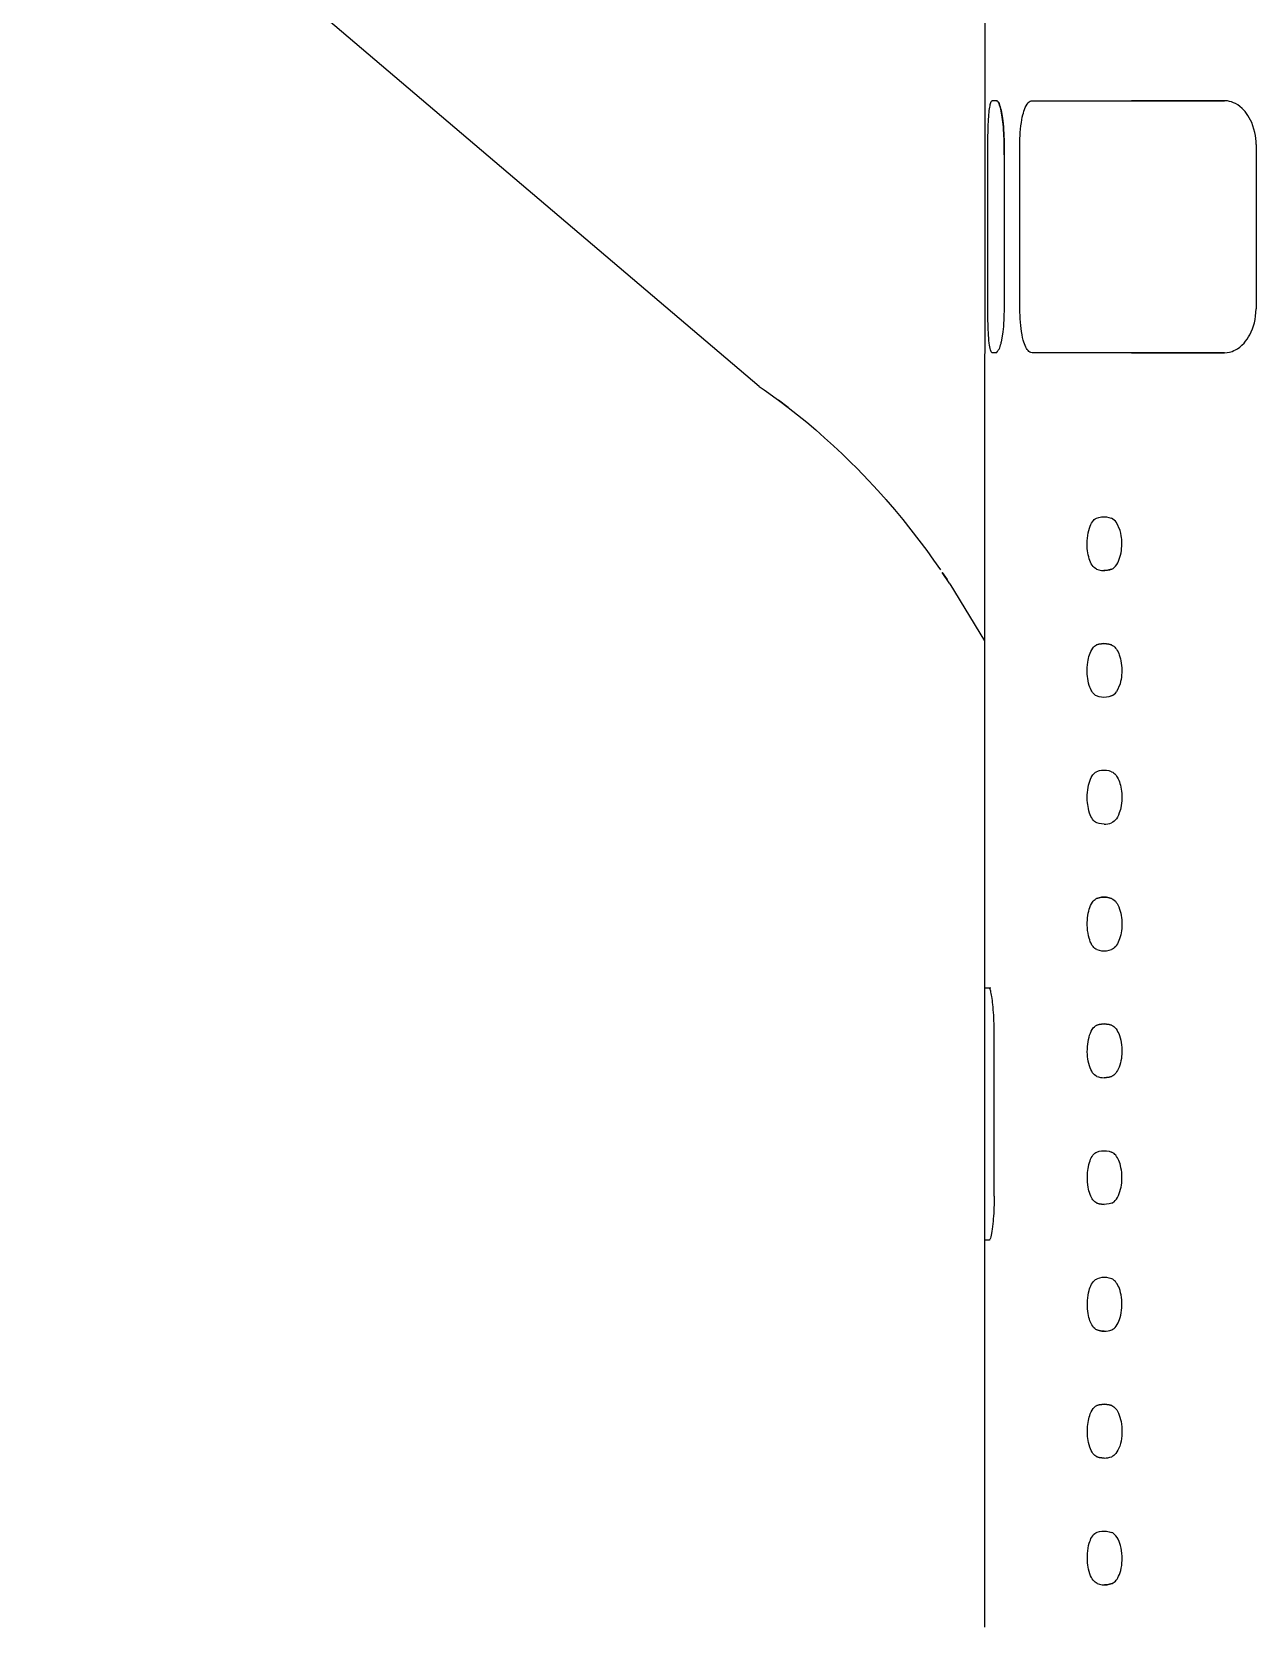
# Model space of a CAD drawing. Header units: metres. Extents: x -35769 to 135608, y -97159 to 12469.
# Drawn here: x 87387 to 93522, y -83234 to -75244 of the extents above; entities that cross this region are included whole.
import ezdxf

# ---------------------------------------------------------------- set-up
doc = ezdxf.new("R2010")
doc.units = ezdxf.units.M
doc.layers.get('0').update_dxf_attribs({"linetype": 'CONTINUOUS'})

msp = doc.modelspace()

# ---------------------------------------------------------------- linework, layer by layer
for p, q in [((92163.6, -65115.9), (92161.9, -75586.1)), ((91031.8, -77019.8), (87387.4, -73922.6)), ((92161.9, -75586.1), (92160.6, -78124.7)), ((92398.7, -75588.7), (92897.5, -75588.7)), ((93363.2, -75588.7), (92897.5, -75588.7)), ((92897.5, -75588.7), (93363.2, -75588.7)), ((92177.5, -76630.7), (92177.8, -75808.7)), ((92258.9, -75808.7), (92258.8, -76630.7)), ((92337.7, -76630.7), (92337.8, -75808.7)), ((93521.7, -75808.7), (93521.7, -76630.7)), ((92220.9, -76850.7), (92199.3, -76850.7)), ((92897.5, -76850.7), (92398.9, -76850.7)), ((92897.5, -76850.7), (93363.2, -76850.7)), ((93363.2, -76850.7), (92897.5, -76850.7)), ((91987.6, -78009.1), (91948.6, -77951.1)), ((91948.6, -77951.1), (91973, -77987.1)), ((91987.6, -78009.1), (92160.6, -78293.1)), ((92160.6, -78124.7), (92160.8, -80033.7)), ((92160.8, -80033.7), (92160.9, -81295.7)), ((92191.9, -80033.7), (92160.8, -80033.7)), ((92209, -81075.7), (92209.1, -80253.7)), ((92160.9, -81295.7), (92161.2, -83233.6))]:
    msp.add_line(p, q)
for points in [[(92177.8, -75808.7), (92177.8, -75793.3), (92177.9, -75777.9), (92178.2, -75762.7), (92178.5, -75747.8), (92178.8, -75733.9), (92179.3, -75720.4), (92179.8, -75707.3), (92180.4, -75694.7), (92181.1, -75681.5), (92182, -75669), (92182.9, -75657.2), (92183.8, -75647), (92184.9, -75637.5), (92186, -75628.8), (92187.1, -75620.8), (92188.4, -75613.7), (92189.8, -75607.4), (92191.2, -75602), (92192.9, -75596.8), (92194.7, -75592.9), (92196.6, -75590.2), (92198.1, -75589.1), (92199.7, -75588.7)], [(92258.9, -75859.6), (92258.9, -75820.7), (92258.9, -75805.7), (92258.8, -75792.4), (92258.5, -75779.1), (92258.1, -75766), (92257.4, -75750.7), (92256.5, -75735.6), (92255.5, -75721), (92254.3, -75707.9), (92253, -75695.2), (92251.5, -75683), (92249.9, -75671.4), (92248.2, -75660.3), (92246.4, -75649.9), (92244.4, -75640.2), (92241.9, -75629.1), (92239.3, -75619.3), (92236.6, -75610.7), (92234.3, -75604.8), (92232.1, -75599.8), (92229.8, -75595.7), (92227, -75591.9), (92224.2, -75589.6), (92221.4, -75588.7), (92216.3, -75588.7), (92212.1, -75588.7), (92207.8, -75588.7), (92203, -75588.7), (92199.7, -75588.7)], [(92221.3, -75588.7), (92223.6, -75589.2), (92226, -75590.9), (92228.4, -75593.6), (92230.8, -75597.3), (92233.6, -75603), (92236.4, -75610.2), (92239.1, -75618.7), (92241.4, -75627.1), (92243.6, -75636.4), (92245.7, -75646.6), (92247.5, -75655.9), (92249.1, -75665.8), (92250.6, -75676.2), (92252.4, -75690), (92254, -75704.7), (92255.4, -75719.9), (92256.5, -75735.7), (92257.5, -75751.9), (92258.2, -75768.4), (92258.6, -75781.8), (92258.8, -75795.2), (92258.9, -75808.7)], [(92337.8, -75808.7), (92337.9, -75793.3), (92338.4, -75777.9), (92339, -75762.7), (92340, -75747.8), (92341.5, -75730.5), (92343.4, -75713.8), (92345.6, -75697.8), (92347.8, -75684.5), (92350.3, -75671.8), (92353.1, -75659.9), (92355.6, -75650.3), (92358.2, -75641.4), (92361.1, -75633.1), (92365.2, -75622.7), (92369.6, -75613.7), (92374.2, -75606), (92379, -75599.6), (92384, -75594.7), (92389.2, -75591.2), (92393.9, -75589.4), (92398.7, -75588.7)], [(93521.7, -75808.7), (93521.3, -75793.3), (93520.1, -75777.9), (93518.1, -75762.7), (93515.3, -75747.7), (93511.1, -75730.5), (93505.8, -75713.9), (93499.6, -75697.9), (93493.9, -75685.5), (93487.6, -75673.8), (93480.8, -75662.6), (93473.5, -75652.1), (93466.4, -75643), (93458.9, -75634.6), (93451.1, -75626.8), (93440.8, -75617.8), (93430, -75610), (93418.8, -75603.3), (93409.1, -75598.6), (93399.1, -75594.7), (93389.1, -75591.8), (93379, -75589.9), (93371.1, -75589), (93363.2, -75588.7)], [(92199.3, -76850.7), (92197.4, -76850.1), (92195.6, -76848.5), (92193.9, -76845.7), (92192.1, -76841.4), (92190.3, -76836), (92188.7, -76829.2), (92187.2, -76821.4), (92185.8, -76812.4), (92184.5, -76802.2), (92183.2, -76790.3), (92182.1, -76777.3), (92181.1, -76763.3), (92180.3, -76749.9), (92179.6, -76735.8), (92179, -76721.2), (92178.5, -76706), (92178.1, -76691), (92177.5, -76630.7)], [(92258.8, -76630.7), (92258.7, -76644), (92258.4, -76657.3), (92258, -76670.4), (92257.3, -76687), (92256.4, -76703.2), (92255.2, -76719), (92253.9, -76732.9), (92252.5, -76746.4), (92244.6, -76797.2)], [(92398.9, -76850.7), (92393.5, -76850), (92388.2, -76847.7), (92383.7, -76844.6), (92379.4, -76840.4), (92375.1, -76835), (92371.4, -76829.2), (92367.8, -76822.5), (92364.3, -76815), (92361.1, -76806.7), (92358, -76797.6), (92355.1, -76787.8), (92351.7, -76774.6), (92348.7, -76760.4), (92346, -76745.2), (92343.9, -76730.2), (92342, -76714.5), (92340.4, -76698.3), (92339.2, -76681.7), (92337.7, -76630.7)], [(93363.2, -76850.7), (93375.9, -76850), (93388.6, -76847.7), (93401.1, -76844), (93410.2, -76840.4), (93419.1, -76836), (93427.9, -76830.8), (93439.5, -76822.6), (93450.7, -76813.1), (93461.3, -76802.3), (93469.3, -76792.8), (93476.9, -76782.7), (93483.9, -76771.9), (93490.5, -76760.4), (93497.4, -76746.4), (93503.6, -76731.6), (93508.9, -76716.3), (93513.3, -76700.4), (93516.8, -76684.2), (93519.4, -76667.6), (93521.1, -76649.2), (93521.7, -76630.7)], [(91031.8, -77019.8), (91056.1, -77036.6), (91080.2, -77053.6), (91104.6, -77071.1), (91128.8, -77088.8), (91176.2, -77124.5), (91129.3, -77089), (91176.9, -77125), (91223.7, -77161.8), (91269.8, -77199.3), (91315.2, -77237.7), (91359.8, -77276.8), (91403.7, -77316.6), (91446.8, -77357.1), (91489.2, -77398.3), (91520.2, -77429.3), (91550.8, -77460.7), (91580.9, -77492.4), (91603.3, -77516.4), (91625.5, -77540.7), (91669.1, -77589.7), (91666.4, -77586.7), (91709.1, -77636.3), (91750.9, -77686.7), (91791.8, -77737.8), (91831.9, -77789.6), (91871.1, -77842.1), (91905.8, -77889.9), (91939.7, -77938.3)], [(92722.3, -77935.2), (92716.2, -77932), (92710.3, -77927.3), (92704.7, -77921.3), (92700.2, -77915.2), (92696, -77908.1), (92692.1, -77900.2), (92688.5, -77891.5), (92685.6, -77882.7), (92682.9, -77873.4), (92680.6, -77863.5), (92678.7, -77853.2), (92677.2, -77842.6), (92676, -77831.8), (92675.3, -77818.9), (92675, -77805.9), (92675.4, -77792.9), (92676.4, -77779.1), (92678, -77765.7), (92680.2, -77752.7), (92683.1, -77740.4), (92686.1, -77729.9), (92689.6, -77720.2), (92693.4, -77711.6), (92697.5, -77703.8), (92701.8, -77697), (92706.2, -77691.4), (92710.7, -77686.8), (92715.4, -77683), (92718.7, -77681), (92722, -77679.4)], [(92722, -77679.4), (92734.1, -77675.6), (92746.4, -77673.3), (92758.9, -77672.6), (92771.5, -77673.3), (92784.2, -77675.6), (92796.9, -77679.3)], [(92722.3, -77935.2), (92734.4, -77938.9), (92746.6, -77941.1), (92758.9, -77941.9), (92763.9, -77941.8), (92776.5, -77940.4), (92789.1, -77937.6), (92796.9, -77935.1), (92797.1, -77935.1), (92797.5, -77934.9), (92797.5, -77934.9), (92797.5, -77934.9), (92797.1, -77935.1), (92796.9, -77935.1), (92796.9, -77935.1), (92796.9, -77935.1), (92798.1, -77934.6), (92804.7, -77931), (92811.2, -77925.9), (92814.3, -77922.8), (92817.4, -77919.3), (92823, -77911.7), (92828.3, -77902.8), (92832.4, -77894.2), (92836.2, -77884.8), (92839.5, -77874.7), (92842.4, -77864.1), (92844.8, -77853), (92846.6, -77841.5), (92847.8, -77830.6), (92848.6, -77819.6), (92848.9, -77808.4), (92848.7, -77797.3), (92848.1, -77787.1), (92847.1, -77777.1), (92845.8, -77767.2), (92843.3, -77754.2), (92840.1, -77741.8), (92822.4, -77701.9)], [(92796.9, -77935.1), (92784.2, -77938.9), (92771.6, -77941.1), (92759, -77941.9)], [(92722.7, -78570.1), (92716.9, -78567.2), (92711.4, -78563), (92706.1, -78557.6), (92702.2, -78552.5), (92698.4, -78546.7), (92694.9, -78540.3), (92691.6, -78533.3), (92688.6, -78525.7), (92685.8, -78517.6), (92682.6, -78505.9), (92679.9, -78493.4), (92678.2, -78482.9), (92676.8, -78472.2), (92675.9, -78461.2), (92675.4, -78450.1), (92675.3, -78439), (92675.6, -78427.8), (92676.6, -78414.1), (92678.2, -78400.6), (92679.8, -78391.1), (92681.7, -78381.8), (92683.9, -78373), (92686.7, -78363.8), (92689.8, -78355.2), (92693.2, -78347.2), (92697.9, -78338.2), (92703.1, -78330.5), (92707.4, -78325.2), (92712, -78320.8), (92716.8, -78317.2), (92722.1, -78314.4)], [(92722.1, -78314.4), (92734.2, -78310.6), (92746.6, -78308.3), (92759, -78307.5), (92771.6, -78308.3), (92784.3, -78310.5), (92797, -78314.3)], [(92797, -78314.3), (92784.3, -78310.5), (92771.6, -78308.3), (92759, -78307.5), (92746.6, -78308.3), (92734.2, -78310.6), (92722.1, -78314.4)], [(92797, -78314.3), (92802.7, -78317), (92808.2, -78320.9), (92813.6, -78325.7), (92817.9, -78330.6), (92822.1, -78336.2), (92826, -78342.4), (92829.7, -78349.3), (92833.2, -78356.8), (92836.3, -78364.7), (92839.4, -78374), (92842.1, -78383.8), (92844.4, -78393.9), (92846.3, -78405.3), (92847.8, -78417.1), (92848.7, -78429), (92849, -78441.1), (92848.8, -78453.2), (92848, -78465.2), (92846.8, -78476.1), (92845.1, -78486.7), (92843, -78497.1), (92840, -78508.5), (92821.7, -78548.8)], [(92759.3, -78576.9), (92746.9, -78576.1), (92734.7, -78573.9), (92722.7, -78570.1)], [(92797.2, -78570.1), (92784.5, -78573.8), (92771.9, -78576.1), (92759.3, -78576.9)], [(92723, -79205.1), (92717.6, -79202.4), (92712.5, -79198.6), (92707.6, -79193.8), (92702.7, -79187.7), (92698.1, -79180.6), (92694.3, -79173.5), (92690.8, -79165.6), (92687.6, -79157.1), (92684.1, -79145.7), (92681.2, -79133.5), (92679.4, -79124.1), (92678, -79114.4), (92676.9, -79104.5), (92676, -79091.6), (92675.6, -79078.6), (92675.8, -79065.6), (92676.6, -79052.8), (92678, -79040.1), (92679.8, -79027.8), (92682, -79016.9), (92684.7, -79006.4), (92687.8, -78996.6), (92691.6, -78986.8), (92695.7, -78977.9), (92700.3, -78970), (92704.2, -78964.5), (92708.2, -78959.8), (92712.4, -78955.8), (92717.4, -78952.1), (92722.5, -78949.4)], [(92797.3, -78949.3), (92784.6, -78945.5), (92772, -78943.3), (92759.4, -78942.5), (92746.9, -78943.3), (92734.6, -78945.6), (92722.5, -78949.4)], [(92797.3, -78949.3), (92803, -78952), (92808.5, -78955.9), (92813.8, -78960.7), (92818.2, -78965.6), (92822.3, -78971.2), (92826.2, -78977.4), (92830, -78984.3), (92833.4, -78991.8), (92836.5, -78999.7), (92839.4, -79008.2), (92841.9, -79017.1), (92844, -79026.3), (92846, -79036.8), (92847.4, -79047.6), (92848.5, -79058.5), (92849.1, -79070.6), (92849.1, -79082.7), (92848.6, -79094.7), (92847.5, -79106.6), (92845.9, -79118.2), (92843.7, -79129.6), (92841.5, -79138.7), (92839, -79147.6), (92836.1, -79156), (92831.7, -79166.6), (92826.7, -79176.2), (92821.4, -79184.6), (92815.6, -79191.9), (92809.7, -79197.6), (92803.7, -79202), (92797.4, -79205.1)], [(92759.6, -79211.9), (92747.2, -79211.1), (92735, -79208.9), (92723, -79205.1)], [(92723.2, -79840.1), (92718.2, -79837.7), (92713.5, -79834.3), (92708.9, -79830), (92704.5, -79824.9), (92699.3, -79817.3), (92694.5, -79808.5), (92691, -79800.6), (92687.8, -79792.1), (92685, -79783.1), (92681.9, -79771), (92679.5, -79758.2), (92677.6, -79744.9), (92676.4, -79731.3), (92675.9, -79718.4), (92675.9, -79705.3), (92676.5, -79692.3), (92677.5, -79680.5), (92679, -79669), (92681, -79657.7), (92683.2, -79647.8), (92685.8, -79638.4), (92688.8, -79629.4), (92692.6, -79619.8), (92696.9, -79611.1), (92701.6, -79603.5), (92705.8, -79597.7), (92710.3, -79592.9), (92715, -79588.9), (92718.8, -79586.4), (92722.7, -79584.4)], [(92722.7, -79584.4), (92734.9, -79580.6), (92747.2, -79578.3), (92759.7, -79577.5), (92772.2, -79578.3), (92784.9, -79580.6), (92797.5, -79584.3)], [(92797.5, -79584.3), (92784.9, -79580.6), (92772.2, -79578.3), (92759.7, -79577.5), (92747.2, -79578.3), (92734.9, -79580.6), (92722.7, -79584.4)], [(92797.5, -79584.3), (92804, -79587.6), (92810.3, -79592.2), (92816.4, -79598.3), (92820.6, -79603.6), (92824.7, -79609.5), (92828.5, -79616.1), (92833.2, -79626.1), (92837.5, -79637), (92840.7, -79647.2), (92843.4, -79658), (92845.6, -79669.2), (92847.2, -79679.9), (92848.4, -79690.8), (92849.1, -79701.9), (92849.3, -79713), (92849, -79724.2), (92848.2, -79735.2), (92847, -79746.2), (92845.4, -79756.8), (92843.3, -79767.1), (92840.8, -79777), (92837.8, -79786.4), (92834.5, -79795.3), (92830.9, -79803.6), (92826.9, -79811.2), (92822.6, -79818.1), (92818.1, -79824.2), (92812.7, -79830), (92807.1, -79834.8), (92802.4, -79837.8), (92797.6, -79840.1)], [(92723.2, -79840.1), (92735.2, -79843.9), (92747.4, -79846.1), (92759.8, -79846.9)], [(92759.8, -79846.9), (92772.3, -79846.1), (92784.9, -79843.9), (92797.6, -79840.1)], [(92209.1, -80253.7), (92209, -80239.2), (92208.9, -80224.8), (92208.5, -80210.5), (92208.1, -80196.3), (92207.5, -80182.4), (92206.8, -80168.9), (92206, -80154.8), (92205, -80141.3), (92203.9, -80128.3), (92202.8, -80116), (92201.6, -80104.9), (92200.3, -80094.6), (92199, -80084.9), (92197.6, -80076), (92196.2, -80067.8), (92194.8, -80060.4), (92193.3, -80053.9), (92192, -80048.7), (92190.6, -80044.3), (92189.2, -80040.6), (92187.4, -80036.8), (92185.6, -80034.5), (92183.9, -80033.7)], [(92722.9, -80219.4), (92735.1, -80215.6), (92747.4, -80213.3), (92759.9, -80212.6), (92772.4, -80213.3), (92785.1, -80215.6), (92797.7, -80219.3)], [(92797.7, -80219.3), (92785.1, -80215.6), (92772.4, -80213.3), (92759.9, -80212.6), (92747.4, -80213.3), (92735.1, -80215.6), (92722.9, -80219.4)], [(92723.4, -80475.2), (92717.8, -80472.3), (92712.5, -80468.3), (92707.4, -80463.2), (92702.6, -80457), (92698, -80449.8), (92693.8, -80441.6), (92690, -80432.5), (92686.5, -80422.7), (92683.3, -80410.9), (92680.6, -80398.4), (92678.9, -80388), (92677.5, -80377.3), (92676.6, -80366.3), (92676, -80352.4), (92676.1, -80338.5), (92676.7, -80326.1), (92677.9, -80313.8), (92679.5, -80301.8), (92681.7, -80290.2), (92684.4, -80278.9), (92687.7, -80268.1), (92691.4, -80258.2), (92695.8, -80248.5), (92700.7, -80240), (92706, -80232.8), (92711.3, -80227.2), (92716.8, -80222.8), (92722.9, -80219.4)], [(92797.7, -80219.3), (92803.3, -80222.1), (92808.8, -80225.9), (92814.1, -80230.7), (92820, -80237.6), (92825.5, -80245.7), (92829.6, -80253.1), (92833.4, -80261.1), (92836.8, -80269.8), (92840.6, -80281.4), (92843.7, -80293.8), (92846, -80305.5), (92847.7, -80317.6), (92848.8, -80329.9), (92849.3, -80342.5), (92849.3, -80353.6), (92848.8, -80364.8), (92847.8, -80375.8), (92846.4, -80386.5), (92844.5, -80397), (92842.2, -80407.2), (92839, -80418.4), (92835.2, -80428.9), (92831, -80438.7), (92827, -80446.2), (92822.8, -80453.1), (92818.2, -80459.2), (92813.5, -80464.5), (92808.4, -80469), (92803.1, -80472.5), (92797.8, -80475.1)], [(92797.8, -80475.1), (92785.1, -80478.9), (92772.5, -80481.1), (92760, -80481.9)], [(92760, -80481.9), (92772.5, -80481.1), (92785.1, -80478.9), (92797.8, -80475.1)], [(92723.6, -81110.2), (92718.2, -81107.5), (92713.1, -81103.7), (92708.2, -81098.9), (92704.1, -81094), (92700.3, -81088.4), (92696.8, -81082.2), (92693.1, -81074.7), (92689.8, -81066.5), (92686.7, -81057.7), (92684.3, -81049.2), (92682.1, -81040.2), (92680.3, -81030.9), (92678.3, -81017.7), (92677, -81004.1), (92676.3, -80990.2), (92676.2, -80979.1), (92676.5, -80968), (92677.2, -80956.9), (92678.3, -80947), (92679.7, -80937.2), (92681.4, -80927.7), (92683.9, -80916.6), (92686.9, -80906.1), (92689.7, -80898.1), (92692.7, -80890.5), (92696, -80883.5), (92699.9, -80876.6), (92704, -80870.5), (92708.4, -80865.2), (92713.2, -80860.7), (92718.1, -80857.1), (92723.1, -80854.5)], [(92723.1, -80854.5), (92735.3, -80850.6), (92747.6, -80848.3), (92760.1, -80847.6), (92772.6, -80848.3), (92785.2, -80850.6), (92797.9, -80854.4)], [(92798, -81110.1), (92804, -81107.1), (92809.9, -81102.9), (92815.6, -81097.5), (92821.4, -81090.3), (92826.8, -81082), (92831.7, -81072.5), (92835.9, -81062.6), (92839.5, -81052), (92842.7, -81040.7), (92844.9, -81030.5), (92846.7, -81019.9), (92848.1, -81009.1), (92849.1, -80995.3), (92849.5, -80981.4), (92849.1, -80967.5), (92848.1, -80955.7), (92846.7, -80944.2), (92844.7, -80933.1), (92842.3, -80922.3), (92839.8, -80913.4), (92837, -80904.9), (92833.9, -80896.9), (92830.4, -80889.5), (92826.8, -80882.6), (92822.8, -80876.3), (92818.7, -80870.7), (92814.4, -80865.8), (92809.9, -80861.6), (92804, -80857.4), (92797.9, -80854.4)], [(92209, -81075.7), (92208.9, -81090.2), (92208.8, -81104.6), (92208.4, -81119), (92208, -81133.1), (92207.4, -81147), (92206.7, -81160.6), (92205.9, -81174.6), (92204.9, -81188.1), (92203.8, -81201.1), (92202.7, -81213.5), (92201.2, -81227.2), (92199.6, -81239.9), (92197.9, -81251.3), (92196.1, -81261.8), (92194.3, -81270.8), (92192.5, -81278.5), (92190.7, -81284.8), (92189.2, -81288.9), (92187.7, -81292), (92186.3, -81294.2), (92185.1, -81295.3), (92160.9, -81295.7)], [(92760.2, -81116.9), (92747.8, -81116.1), (92735.5, -81113.9), (92723.6, -81110.2)], [(92723.6, -81110.2), (92735.5, -81113.9), (92747.8, -81116.1), (92760.2, -81116.9)], [(92798, -81110.1), (92785.3, -81113.9), (92772.7, -81116.1), (92760.2, -81116.9)], [(92723.7, -81745.2), (92718.2, -81742.3), (92712.8, -81738.3), (92707.7, -81733.2), (92702.9, -81727), (92697.8, -81718.9), (92693.2, -81709.7), (92689.1, -81699.4), (92686.4, -81691.2), (92684, -81682.5), (92681.9, -81673.5), (92679.9, -81662.4), (92678.3, -81650.9), (92677.1, -81639), (92676.4, -81625.2), (92676.4, -81611.2), (92677, -81597.4), (92678.2, -81583.7), (92680, -81571.4), (92682.2, -81559.5), (92685, -81548), (92687.5, -81539.6), (92690.4, -81531.6), (92693.5, -81524.2), (92697.5, -81516.2), (92701.8, -81509), (92706.4, -81502.8), (92711.3, -81497.5), (92716.4, -81493.3), (92721.6, -81490.2), (92725.7, -81488.6)], [(92798, -81489.4), (92785.8, -81485.7), (92773.6, -81483.4), (92761.5, -81482.6), (92749.4, -81483.2), (92737.5, -81485.2), (92725.7, -81488.6)], [(92798.1, -81745.1), (92804.1, -81742.1), (92810, -81737.9), (92815.7, -81732.5), (92821.1, -81725.8), (92826.2, -81718.1), (92830.9, -81709.5), (92834.6, -81701.2), (92837.9, -81692.4), (92840.8, -81683.1), (92843.8, -81671.4), (92846.1, -81659.3), (92847.9, -81646.9), (92849, -81634), (92849.5, -81621), (92849.4, -81608), (92848.6, -81595.1), (92847.2, -81582.3), (92845.2, -81570), (92842.8, -81558.9), (92839.9, -81548.4), (92836.5, -81538.4), (92833.1, -81529.8), (92829.2, -81521.9), (92825.1, -81514.6), (92821.1, -81508.7), (92816.9, -81503.4), (92812.5, -81498.8), (92807.8, -81494.9), (92803, -81491.7), (92798, -81489.4)], [(92760.4, -81751.9), (92747.9, -81751.1), (92735.7, -81748.9), (92723.7, -81745.2)], [(92723.7, -81745.2), (92735.7, -81748.9), (92747.9, -81751.1), (92760.4, -81751.9)], [(92723.8, -82380.2), (92718.4, -82377.5), (92713.2, -82373.7), (92708.3, -82368.9), (92703.9, -82363.5), (92699.8, -82357.3), (92695.6, -82349.8), (92691.8, -82341.3), (92688.4, -82332.2), (92684.9, -82320.8), (92681.9, -82308.5), (92680.2, -82299.2), (92678.7, -82289.5), (92677.6, -82279.5), (92676.7, -82265.8), (92676.4, -82251.8), (92676.6, -82240.8), (92677.2, -82229.7), (92678.3, -82218.8), (92679.6, -82209), (92681.2, -82199.5), (92683.2, -82190.3), (92685.5, -82181.5), (92688.1, -82173.2), (92691, -82165.3), (92695.3, -82155.4), (92700.2, -82146.7), (92705.4, -82139.1), (92708.2, -82135.8), (92711.1, -82132.7), (92717.2, -82127.8), (92723.4, -82124.5)], [(92723.4, -82124.5), (92735.6, -82120.6), (92747.9, -82118.3), (92760.4, -82117.6), (92772.9, -82118.3), (92785.5, -82120.6), (92798.2, -82124.4)], [(92798.2, -82124.4), (92785.5, -82120.6), (92772.9, -82118.3), (92760.4, -82117.6), (92747.9, -82118.3), (92735.6, -82120.6), (92723.4, -82124.5)], [(92798.2, -82124.4), (92803.8, -82127.1), (92809.3, -82130.9), (92814.6, -82135.8), (92818.9, -82140.7), (92823, -82146.2), (92826.9, -82152.5), (92831.9, -82162), (92836.3, -82172.6), (92839.7, -82182.5), (92842.7, -82193), (92845.1, -82204), (92847.3, -82217.2), (92848.8, -82230.9), (92849.5, -82244.7), (92849.6, -82255), (92849.3, -82265.2), (92848.6, -82275.4), (92847.1, -82288.9), (92844.8, -82302.1), (92841.8, -82314.7), (92838.2, -82326.6), (92834.1, -82337.5), (92829.4, -82347.6), (92824.2, -82356.5), (92819.3, -82363.3), (92814.2, -82369.1), (92808.9, -82373.9), (92803.6, -82377.5), (92798.2, -82380.1)], [(92760.4, -82386.9), (92747.9, -82386.1), (92735.7, -82383.9), (92723.8, -82380.2)], [(92723.8, -82380.2), (92735.7, -82383.9), (92747.9, -82386.1), (92760.4, -82386.9)], [(92725.2, -83015.1), (92719.8, -83012.4), (92714.5, -83008.6), (92709.5, -83003.8), (92705, -82998.5), (92700.8, -82992.3), (92696.5, -82984.7), (92692.6, -82976.3), (92689, -82967.1), (92685.3, -82955.7), (92682.2, -82943.4), (92680.2, -82933.2), (92678.6, -82922.6), (92677.4, -82911.7), (92676.5, -82900.7), (92676.1, -82889.6), (92676.2, -82878.4), (92676.8, -82864.6), (92678, -82851), (92679.9, -82837.8), (92682.5, -82825.2), (92685.6, -82813.4), (92688.2, -82805.2), (92691.1, -82797.5), (92694.3, -82790.4), (92698.5, -82782.7), (92702.9, -82776), (92707.5, -82770.3), (92713.1, -82765), (92718.8, -82761.1), (92724.6, -82758.5)], [(92724.6, -82758.5), (92736.5, -82755.1), (92748.5, -82753.1), (92760.6, -82752.5), (92772.8, -82753.4), (92785, -82755.7), (92797.3, -82759.3)], [(92800.1, -83015.1), (92805.7, -83012.4), (92811.1, -83008.6), (92816.5, -83003.7), (92820.7, -82998.8), (92824.8, -82993.3), (92828.7, -82987), (92832.9, -82978.9), (92836.8, -82969.9), (92840.2, -82960.2), (92843.3, -82949.5), (92845.9, -82938.2), (92848.1, -82925.1), (92849.6, -82911.6), (92850.3, -82900.5), (92850.5, -82889.3), (92850.2, -82878.2), (92849.2, -82864.3), (92847.5, -82850.7), (92845.1, -82837.5), (92842.2, -82825.7), (92838.8, -82814.5), (92834.8, -82804.1), (92830.1, -82793.8), (92824.8, -82784.7), (92819.2, -82776.7), (92814, -82770.8), (92808.7, -82765.9), (92803.1, -82762.1), (92797.3, -82759.3)], [(92725.2, -83015.1), (92737.3, -83018.9), (92749.6, -83021.1), (92762.1, -83021.9)], [(92800.1, -83015.1), (92787.4, -83018.9), (92774.7, -83021.1), (92762.1, -83021.9)], [(92762.1, -83021.9), (92774.7, -83021.1), (92787.4, -83018.9), (92800.1, -83015.1)]]:
    msp.add_lwpolyline(points)
for centre, radius, start, end in [((92145.3, -76785.3), 100, 319.16147, 353.19), ((92767.3, -77738.4), 66, 33.50826, 63.37756), ((92774.4, -78519.1), 55.8, 294.05245, 327.87076), ((92760.2, -79106.5), 105.4, 269.66398, 290.66647), ((92758.8, -80385.3), 96.6, 248.4827, 270.70767), ((92761.6, -81650.2), 101.7, 269.32259, 291.04905), ((92758.5, -82267.8), 119.1, 270.91016, 289.4491)]:
    msp.add_arc(centre, radius, start, end)

doc.saveas('drawing.dxf')
